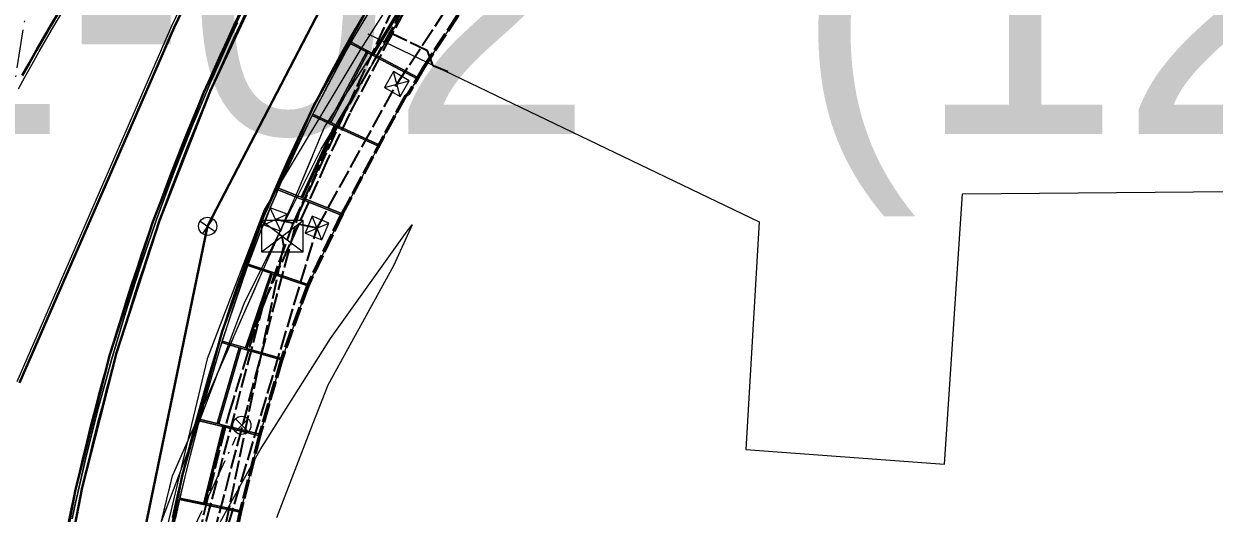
# Model space of a CAD drawing. Header units: metres. Extents: x 105014 to 106600, y 111320 to 118425.
# Drawn here: x 105424 to 105502.6, y 113387.1 to 113419.4 of the extents above; entities that cross this region are included whole.
import ezdxf
from ezdxf.enums import TextEntityAlignment as Align

# ---------------------------------------------------------------- set-up
doc = ezdxf.new("R2010")
doc.units = ezdxf.units.M
doc.linetypes.add('DASHDOT', pattern=[3.556, 2.54, -0.508, 0, -0.508])
doc.linetypes.add('DASHED', pattern=[1.524, 1.27, -0.254])
for name, color, linetype, lineweight in [('00-BASE-LIMITE', 7, 'DASHED', 50), ('00-BASE-UE', 42, 'DASHED', 25), ('10-PAV-CALZADA-BRT', 12, 'CONTINUOUS', 30), ('10-PAV-CALZADA-MIXTA', 8, 'CONTINUOUS', 30), ('10-PAV-SARDINEL', 252, 'CONTINUOUS', 13), ('20-EP-ZONA-DURA', 253, 'CONTINUOUS', 13), ('20-EP-ZONA-VERDE', 84, 'CONTINUOUS', 13), ('30-RED-ENEL-NODOS', 11, 'CONTINUOUS', 13), ('30-RED-ENEL-PROY', 1, 'DASHED', 25), ('30-RED-ETB-CAMARA', 151, 'CONTINUOUS', 13), ('30-RED-ETB-EXIST', 145, 'CONTINUOUS', 13), ('30-RED-ETB-PROY', 5, 'DASHED', 25), ('30-RED-MOVISTAR-PROY', 4, 'DASHED', 25), ('30-RED-VANTI-EXIST', 52, 'CONTINUOUS', 13), ('30-RED-VANTI-PROY', 2, 'DASHED', 25), ('30-RED-VANTI-RETIRO', 8, 'DASHDOT', 13), ('35-RH-ACUE-MENOR-EXIST', 151, 'CONTINUOUS', 13), ('35-RH-ACUE-MENOR-PROY', 5, 'DASHED', 25), ('35-RH-PLUV-COLECTOR', 96, 'CONTINUOUS', 30), ('35-RH-PLUV-NODOS', 94, 'CONTINUOUS', 13), ('35-RH-PLUV-RETIRO', 8, 'DASHDOT', 13), ('35-RH-SUDS-ZONAS', 92, 'CONTINUOUS', 20), ('40-ROT-UE', 7, 'CONTINUOUS', 25), ('60-PREDIAL-LOTE', 42, 'CONTINUOUS', 13)]:
    doc.layers.add(name, color=color, linetype=linetype, lineweight=lineweight)

# ---------------------------------------------------------------- blocks, each defined once
blk = doc.blocks.new('CAM_ETB_T_13')
for p, q in [((-1.375, -1.025), (1.375, 1.025)), ((-1.375, 1.025), (1.375, -1.025))]:
    blk.add_line(p, q)
blk.add_lwpolyline([(-1.375, -1.025), (1.375, -1.025), (1.375, 1.025), (-1.375, 1.025)], close=True)
blk = doc.blocks.new('CAJA_ENEL')
for p, q in [((-0.6, -0.6), (0.6, 0.6)), ((-0.6, 0.6), (0.6, -0.6))]:
    blk.add_line(p, q)
blk.add_lwpolyline([(-0.6, -0.6), (0.6, -0.6), (0.6, 0.6), (-0.6, 0.6)], close=True)
blk = doc.blocks.new('POZO_PLUV')
for p, q in [((-0.42, -0.42), (0.42, 0.42)), ((-0.42, 0.42), (0.42, -0.42))]:
    blk.add_line(p, q)
blk.add_circle((0, 0), 0.6)

msp = doc.modelspace()

# ---------------------------------------------------------------- linework, layer by layer
at = {"layer": '00-BASE-LIMITE'}
msp.add_lwpolyline([(105495.8683, 113478.0077), (105494.8495, 113476.7207), (105490.3265, 113471.2357), (105484.4785, 113464.3573), (105479.3509, 113458.2287), (105474.8071, 113452.4423), (105471.1611, 113447.3423), (105468.0761, 113442.9591), (105465.0923, 113438.5577), (105464.2641, 113437.3059), (105459.0449, 113429.4177), (105454.3681, 113422.5591), (105450.4339, 113416.5815), (105449.3903, 113414.7631), (105449.2241, 113414.6857), (105445.0329, 113406.8849), (105442.7635, 113402.1275), (105441.0463, 113397.2825), (105439.5963, 113392.2825), (105438.3347, 113387.2307), (105437.2629, 113382.1365)], dxfattribs=at)
at = {"layer": '00-BASE-UE'}
msp.add_lwpolyline([(105495.8683, 113478.0077), (105494.8495, 113476.7207), (105490.3265, 113471.2357), (105484.4785, 113464.3573), (105479.3509, 113458.2287), (105474.8071, 113452.4423), (105471.1611, 113447.3423), (105468.0761, 113442.9591), (105465.0923, 113438.5577), (105464.2641, 113437.3059), (105459.0449, 113429.4177), (105454.3681, 113422.5591), (105450.4339, 113416.5815), (105449.3903, 113414.7631), (105449.2241, 113414.6857), (105445.0329, 113406.8849), (105442.7635, 113402.1275), (105441.0463, 113397.2825), (105439.5963, 113392.2825), (105438.3347, 113387.2307), (105437.2629, 113382.1365)], dxfattribs=at)
at = {"layer": '10-PAV-CALZADA-BRT'}
for points in [[(105423.7521, 113395.7157), (105433.9613, 113419.1687), (105436.6655, 113424.8175)], [(105439.7873, 113423.2349), (105435.9036, 113414.9009), (105432.5431, 113406.3425), (105429.7187, 113397.5925), (105427.4412, 113388.6845), (105425.7193, 113379.6526)], [(105426.3421, 113420.1923), (105425.8497, 113419.3593), (105425.3621, 113418.5233), (105424.8795, 113417.6845), (105424.4023, 113416.8427), (105423.9303, 113415.9977)]]:
    msp.add_lwpolyline(points, dxfattribs=at)
at = {"layer": '10-PAV-CALZADA-MIXTA'}
for points in [[(105494.9585, 113479.3827), (105484.3837, 113466.7569), (105466.2355, 113445.5245), (105456.5079, 113434.1025), (105451.5253, 113427.7778), (105447.0678, 113421.0728), (105443.164, 113414.0309), (105439.8395, 113406.6977), (105437.1157, 113399.1209), (105434.4748, 113389.5953), (105432.4947, 113379.9108)], [(105426.1435, 113379.8097), (105427.8771, 113388.8162), (105430.1578, 113397.6998), (105432.9772, 113406.4275), (105436.3247, 113414.9666), (105440.1879, 113423.2851)]]:
    msp.add_lwpolyline(points, dxfattribs=at)
at = {"layer": '10-PAV-SARDINEL'}
for points in [[(105426.9857, 113386.5692), (105427.2096, 113387.6277), (105427.4412, 113388.6845), (105427.6804, 113389.7396), (105427.9273, 113390.7929), (105428.1819, 113391.8444), (105428.4442, 113392.894), (105428.7141, 113393.9417), (105428.9916, 113394.9874), (105429.2767, 113396.031), (105429.5694, 113397.0725), (105429.8698, 113398.1119), (105430.1776, 113399.149), (105430.493, 113400.1839), (105430.816, 113401.2165), (105431.1464, 113402.2466), (105431.4844, 113403.2744), (105431.8298, 113404.2996), (105432.1827, 113405.3223), (105432.5431, 113406.3425), (105432.9108, 113407.3599), (105433.286, 113408.3747), (105433.6685, 113409.3867), (105434.0584, 113410.3958), (105434.4557, 113411.4021), (105434.8603, 113412.4055), (105435.2721, 113413.4059), (105435.6913, 113414.4033), (105436.1177, 113415.3976), (105436.5513, 113416.3888), (105436.9922, 113417.3768), (105437.4402, 113418.3615), (105437.8954, 113419.343), (105438.3577, 113420.3211)], [(105438.7664, 113420.3763), (105438.3066, 113419.4), (105437.8538, 113418.4204), (105437.408, 113417.4375), (105436.9694, 113416.4515), (105436.5378, 113415.4623), (105436.1134, 113414.4701), (105435.6961, 113413.4748), (105435.286, 113412.4766), (105434.8831, 113411.4754), (105434.4874, 113410.4714), (105434.099, 113409.4645), (105433.7178, 113408.4549), (105433.3438, 113407.4425), (105432.9772, 113406.4275), (105432.6179, 113405.4099), (105432.2659, 113404.3897), (105431.9212, 113403.367), (105431.5839, 113402.3419), (105431.254, 113401.3144), (105430.9315, 113400.2845), (105430.6165, 113399.2523), (105430.3088, 113398.2179), (105430.0086, 113397.1813), (105429.7159, 113396.1425), (105429.4306, 113395.1017), (105429.1529, 113394.0589), (105428.8827, 113393.014), (105428.6199, 113391.9673), (105428.3648, 113390.9187), (105428.1171, 113389.8683), (105427.8771, 113388.8162), (105427.6446, 113387.7623), (105427.4197, 113386.7068)], [(105433.8411, 113386.8426), (105434.0724, 113387.8763), (105434.3113, 113388.9083), (105434.5578, 113389.9385), (105434.8118, 113390.9669), (105435.0735, 113391.9934), (105435.3427, 113393.0179), (105435.6194, 113394.0404), (105435.9037, 113395.0609), (105436.1955, 113396.0792), (105436.4947, 113397.0954), (105436.8015, 113398.1093), (105437.1157, 113399.1209), (105437.3821, 113399.9548), (105437.6558, 113400.7863), (105437.9367, 113401.6154), (105438.2249, 113402.442), (105438.5204, 113403.266), (105438.823, 113404.0875), (105439.1328, 113404.9062), (105439.4497, 113405.7222), (105439.7738, 113406.5354), (105440.105, 113407.3458), (105440.4433, 113408.1532), (105440.7886, 113408.9576), (105441.141, 113409.7589), (105441.5004, 113410.5572), (105441.8667, 113411.3522), (105442.24, 113412.1441), (105442.6202, 113412.9326), (105443.0073, 113413.7178), (105443.4012, 113414.4995), (105443.802, 113415.2778), (105444.2096, 113416.0525), (105444.6239, 113416.8237), (105445.045, 113417.5911), (105445.4728, 113418.3549), (105445.9072, 113419.1149), (105446.3483, 113419.871)], [(105446.5207, 113419.7696), (105446.0805, 113419.0149), (105445.6466, 113418.2559), (105445.2199, 113417.4942), (105444.7997, 113416.7283), (105444.3863, 113415.9589), (105443.9794, 113415.1855), (105443.5794, 113414.4087), (105443.1863, 113413.6286), (105442.8, 113412.845), (105442.4205, 113412.058), (105442.048, 113411.2678), (105441.6824, 113410.4743), (105441.3238, 113409.6776), (105440.9723, 113408.8784), (105440.6275, 113408.0751), (105440.2899, 113407.2693), (105439.9593, 113406.4606), (105439.6359, 113405.649), (105439.3195, 113404.8346), (105439.0104, 113404.0178), (105438.7083, 113403.1978), (105438.4135, 113402.3752), (105438.1259, 113401.5504), (105437.8455, 113400.723), (105437.5724, 113399.8931), (105437.3063, 113399.0603), (105436.9927, 113398.0507), (105436.6864, 113397.0382), (105436.3875, 113396.0234), (105436.0963, 113395.0071), (105435.8123, 113393.9875), (105435.5359, 113392.9664), (105435.2671, 113391.9433), (105435.0058, 113390.9183), (105434.7521, 113389.8913), (105434.506, 113388.8625), (105434.2675, 113387.8319), (105434.0365, 113386.7996)], [(105438.1253, 113419.4846), (105437.6719, 113418.5037), (105437.2256, 113417.5195), (105436.7864, 113416.5322), (105436.3543, 113415.5417), (105435.9293, 113414.5481), (105435.5114, 113413.5515), (105435.1008, 113412.552), (105434.6974, 113411.5494), (105434.3011, 113410.5441), (105433.9122, 113409.5359), (105433.5305, 113408.5249), (105433.1559, 113407.5111), (105432.7889, 113406.4948), (105432.4291, 113405.4758), (105432.0766, 113404.4543), (105431.7315, 113403.4302), (105431.3938, 113402.4037), (105431.0634, 113401.3748), (105430.7405, 113400.3436), (105430.425, 113399.31), (105430.1169, 113398.2742), (105429.8163, 113397.2362), (105429.5232, 113396.1961), (105429.2376, 113395.1539), (105428.9595, 113394.1096), (105428.6889, 113393.0634), (105428.4258, 113392.0153), (105428.1703, 113390.9653), (105427.9223, 113389.9135), (105427.682, 113388.8599), (105427.4492, 113387.8047), (105427.224, 113386.7478)], [(105427.224, 113386.7478), (105427.4492, 113387.8047), (105427.682, 113388.8599), (105427.9223, 113389.9135), (105428.1703, 113390.9653), (105428.4258, 113392.0153), (105428.6889, 113393.0634), (105428.9595, 113394.1096), (105429.2376, 113395.1539), (105429.5232, 113396.1961), (105429.8163, 113397.2362), (105430.1169, 113398.2742), (105430.425, 113399.31), (105430.7405, 113400.3436), (105431.0634, 113401.3748), (105431.3938, 113402.4037), (105431.7315, 113403.4302), (105432.0766, 113404.4543), (105432.4291, 113405.4758), (105432.7889, 113406.4948), (105433.1559, 113407.5111), (105433.5305, 113408.5249), (105433.9122, 113409.5359), (105434.3011, 113410.5441), (105434.6974, 113411.5494), (105435.1008, 113412.552), (105435.5114, 113413.5515), (105435.9293, 113414.5481), (105436.3543, 113415.5417), (105436.7864, 113416.5322), (105437.2256, 113417.5195), (105437.6719, 113418.5037), (105438.1253, 113419.4846)]]:
    msp.add_lwpolyline(points, dxfattribs=at)
at = {"layer": '20-EP-ZONA-DURA'}
for points in [[(105450.4339, 113416.5815), (105450.0255, 113415.8699), (105447.1218, 113417.4107), (105449.7997, 113421.861), (105452.743, 113420.0899), (105450.4339, 113416.5815)], [(105447.4238, 113411.3349), (105447.4659, 113411.4257), (105444.5495, 113412.7765), (105444.2767, 113412.9028), (105446.7213, 113417.5099), (105446.9863, 113417.3693), (105449.9757, 113415.7831), (105449.3903, 113414.7631), (105449.2241, 113414.6857), (105447.4238, 113411.3349)], [(105447.4238, 113411.3349), (105445.0329, 113406.8849), (105442.7635, 113402.1275), (105442.7955, 113402.2223), (105440.3567, 113403.0465), (105438.8413, 113403.5587), (105439.0104, 113404.0178), (105439.3195, 113404.8346), (105439.6359, 113405.649), (105439.9593, 113406.4606), (105440.2899, 113407.2693), (105440.6275, 113408.0751), (105440.7961, 113408.4689), (105442.2843, 113407.8747), (105444.9853, 113406.7963), (105445.0223, 113406.8891), (105442.4146, 113407.9304), (105444.5977, 113412.6439), (105447.4238, 113411.3349)], [(105442.7635, 113402.1275), (105441.0463, 113397.2825), (105441.0611, 113397.3303), (105438.7557, 113397.9984), (105440.4189, 113402.9199), (105442.7635, 113402.1275)], [(105441.0324, 113397.2344), (105439.5963, 113392.2825), (105439.6085, 113392.3311), (105437.1843, 113392.9361), (105436.8929, 113393.0088), (105438.3435, 113398.0137), (105438.6315, 113397.9303), (105441.0324, 113397.2344)], [(105439.5842, 113392.2341), (105438.3347, 113387.2307), (105438.3451, 113387.2795), (105435.9985, 113387.773), (105437.2565, 113392.8149), (105439.5842, 113392.2341)], [(105438.3244, 113387.1817), (105437.2629, 113382.1365), (105437.2713, 113382.1857), (105434.8087, 113382.6081), (105433.2323, 113382.8786), (105433.3894, 113383.6929), (105433.5975, 113384.7301), (105433.8132, 113385.7657), (105434.0365, 113386.7996), (105434.2675, 113387.8319), (105434.312, 113388.0252), (105435.8793, 113387.6957), (105438.3244, 113387.1817)]]:
    msp.add_lwpolyline(points, close=True, dxfattribs=at)
at = {"layer": '20-EP-ZONA-VERDE'}
for points in [[(105436.4871, 113424.9079), (105433.7789, 113419.2507), (105423.5681, 113395.7937)], [(105423.6819, 113415.1303), (105424.1053, 113415.9009), (105424.5765, 113416.7445), (105425.0533, 113417.5853), (105425.5353, 113418.4231), (105426.0223, 113419.2579), (105426.5141, 113420.0901)]]:
    msp.add_lwpolyline(points, dxfattribs=at)
for points in [[(105449.7142, 113421.9124), (105447.0332, 113417.4572), (105445.6193, 113418.2079), (105448.3409, 113422.7389), (105449.7142, 113421.9124)], [(105449.7997, 113421.861), (105447.1218, 113417.4107), (105447.0332, 113417.4572), (105449.7142, 113421.9124), (105449.7997, 113421.861)], [(105445.6193, 113418.2079), (105447.0332, 113417.4572), (105447.1187, 113417.4055), (105447.1218, 113417.4107), (105450.0255, 113415.8699), (105449.9757, 113415.7831), (105446.9863, 113417.3693), (105446.7213, 113417.5099), (105446.6331, 113417.5568), (105445.5703, 113418.1207), (105445.6171, 113418.2091), (105445.6193, 113418.2079)], [(105446.6331, 113417.5568), (105444.1869, 113412.9443), (105443.0971, 113413.4491), (105445.5703, 113418.1207), (105446.6331, 113417.5568)], [(105446.7213, 113417.5099), (105444.2767, 113412.9028), (105444.1869, 113412.9443), (105446.6331, 113417.5568), (105446.7213, 113417.5099)], [(105447.1218, 113417.4107), (105447.1187, 113417.4055), (105447.0332, 113417.4572), (105447.1218, 113417.4107)], [(105443.0971, 113413.4491), (105444.1869, 113412.9443), (105444.2767, 113412.9028), (105444.5495, 113412.7765), (105447.4659, 113411.4257), (105447.4237, 113411.3349), (105444.5977, 113412.6439), (105444.507, 113412.6859), (105443.0527, 113413.3595), (105443.0947, 113413.4503), (105443.0971, 113413.4491)], [(105444.507, 113412.6859), (105442.3216, 113407.9675), (105440.8349, 113408.5609), (105443.0527, 113413.3595), (105444.507, 113412.6859)], [(105444.5977, 113412.6439), (105442.4146, 113407.9304), (105442.3216, 113407.9675), (105444.507, 113412.6859), (105444.5977, 113412.6439)], [(105440.8349, 113408.5609), (105442.3216, 113407.9675), (105442.4123, 113407.9255), (105442.4146, 113407.9304), (105445.0223, 113406.8891), (105444.9853, 113406.7963), (105442.2843, 113407.8747), (105440.7955, 113408.4691), (105440.8325, 113408.5619), (105440.8349, 113408.5609)], [(105442.4146, 113407.9304), (105442.4123, 113407.9255), (105442.3216, 113407.9675), (105442.4146, 113407.9304)], [(105440.3244, 113402.9518), (105438.6595, 113398.0258), (105437.1219, 113398.4719), (105438.8059, 113403.4651), (105440.3244, 113402.9518)], [(105440.3567, 113403.0465), (105442.7955, 113402.2223), (105442.7635, 113402.1275), (105440.4189, 113402.9199), (105440.3244, 113402.9518), (105438.8059, 113403.4651), (105438.8379, 113403.5599), (105440.3567, 113403.0465)], [(105440.4189, 113402.9199), (105438.7557, 113397.9984), (105438.6595, 113398.0258), (105440.3244, 113402.9518), (105440.4189, 113402.9199)], [(105438.2475, 113398.0415), (105436.7965, 113393.0329), (105435.631, 113393.3236), (105437.0929, 113398.3761), (105438.2475, 113398.0415)], [(105438.3435, 113398.0137), (105436.8929, 113393.0088), (105436.7965, 113393.0329), (105438.2475, 113398.0415), (105438.3435, 113398.0137)], [(105438.6595, 113398.0258), (105438.7541, 113397.9937), (105438.7557, 113397.9984), (105441.0611, 113397.3303), (105441.0315, 113397.2347), (105438.6315, 113397.9303), (105438.3435, 113398.0137), (105438.2475, 113398.0415), (105437.0929, 113398.3761), (105437.1219, 113398.4719), (105438.6595, 113398.0258)], [(105438.7557, 113397.9984), (105438.7541, 113397.9937), (105438.6595, 113398.0258), (105438.7557, 113397.9984)], [(105437.1597, 113392.8391), (105435.9005, 113387.7938), (105434.3333, 113388.123), (105435.6055, 113393.2269), (105437.1597, 113392.8391)], [(105436.7965, 113393.0329), (105436.8929, 113393.0088), (105437.1843, 113392.9361), (105439.6085, 113392.3311), (105439.5843, 113392.2341), (105437.2565, 113392.8149), (105437.1597, 113392.8391), (105435.6055, 113393.2269), (105435.631, 113393.3236), (105436.7965, 113393.0329)], [(105437.2565, 113392.8149), (105435.9985, 113387.773), (105435.9005, 113387.7938), (105437.1597, 113392.8391), (105437.2565, 113392.8149)], [(105435.9005, 113387.7938), (105435.9977, 113387.7697), (105435.9985, 113387.773), (105438.3451, 113387.2795), (105438.3245, 113387.1817), (105435.8793, 113387.6957), (105434.3115, 113388.0253), (105434.3333, 113388.123), (105435.9005, 113387.7938)], [(105435.9985, 113387.773), (105435.9977, 113387.7697), (105435.9005, 113387.7938), (105435.9985, 113387.773)]]:
    msp.add_lwpolyline(points, close=True, dxfattribs=at)
at = {"layer": '30-RED-ENEL-PROY'}
for points in [[(105448.6373, 113415.4423), (105465.5965, 113441.0757)], [(105443.3749, 113405.9399), (105448.6373, 113415.4423)], [(105443.3749, 113405.9399), (105440.6385, 113406.5057)], [(105436.6199, 113383.3297), (105443.3749, 113405.9399)]]:
    msp.add_lwpolyline(points, dxfattribs=at)
at = {"layer": '30-RED-ETB-EXIST'}
for points in [[(105441.082, 113405.404), (105440.843, 113405.523), (105443.649, 113411.155), (105449.011, 113420.037), (105464.883, 113443.172), (105465.454, 113444.116)], [(105426.161, 113332.994), (105426.124, 113334.127), (105425.473, 113342.671), (105425.648, 113349.746), (105426.565, 113360.219), (105428.757, 113372.066), (105429.28, 113374.204), (105433.107, 113386.582), (105438.574, 113400.969), (105440.843, 113405.523), (105441.082, 113405.404)]]:
    msp.add_lwpolyline(points, dxfattribs=at)
at = {"layer": '30-RED-ETB-PROY'}
msp.add_lwpolyline([(105433.561, 113348.725), (105433.577, 113349.321), (105435.495, 113377.423), (105441.183, 113404.752), (105441.082, 113405.404)], dxfattribs=at)
at = {"layer": '30-RED-MOVISTAR-PROY'}
msp.add_lwpolyline([(105433.8179, 113375.3443), (105442.1919, 113406.9745), (105450.181, 113424.3186)], dxfattribs=at)
at = {"layer": '30-RED-VANTI-EXIST'}
msp.add_lwpolyline([(105428.0031, 113294.1739), (105426.5967, 113325.0861), (105426.7005, 113356.1701), (105426.7073, 113360.1233), (105433.8439, 113389.5933), (105442.1171, 113408.3821), (105443.8723, 113412.5921), (105452.6745, 113426.0883), (105457.8185, 113433.9061), (105463.0016, 113439.4658)], dxfattribs=at)
at = {"layer": '30-RED-VANTI-PROY'}
msp.add_lwpolyline([(105432.0115, 113305.0149), (105431.9851, 113306.6547), (105433.2249, 113308.7737), (105433.1373, 113320.9467), (105432.4927, 113341.0845), (105432.3737, 113350.4927), (105432.4579, 113359.5551), (105432.6093, 113363.2403), (105433.2889, 113370.9105), (105433.9459, 113376.7851), (105434.6783, 113381.0073), (105435.9239, 113387.1173), (105437.5715, 113393.6817), (105439.3375, 113399.3831), (105441.7845, 113406.1791), (105444.7881, 113412.7945), (105449.0169, 113420.3181), (105453.0055, 113426.3705), (105458.3855, 113433.1759), (105461.3705, 113436.7841), (105462.6943, 113438.2797), (105463.0016, 113439.4658)], dxfattribs=at)
at = {"layer": '30-RED-VANTI-RETIRO'}
msp.add_lwpolyline([(105428.0031, 113294.1739), (105426.5967, 113325.0861), (105426.7005, 113356.1701), (105426.7073, 113360.1233), (105433.8439, 113389.5933), (105442.1171, 113408.3821), (105443.8723, 113412.5921), (105452.6745, 113426.0883), (105457.8185, 113433.9061), (105463.0016, 113439.4658)], dxfattribs=at)
at = {"layer": '35-RH-ACUE-MENOR-EXIST'}
for points in [[(105513.89, 113516.81), (105458.4, 113436.82), (105446.26, 113417.77)], [(105446.7298, 113418.7568), (105472.5408, 113406.3456), (105471.6586, 113391.3252), (105484.7552, 113390.352), (105485.9458, 113408.1933), (105552.0221, 113408.769)], [(105446.26, 113417.77), (105439.88, 113407.14), (105436.12, 113397.31), (105426.86, 113358.4), (105426.03, 113307.89)], [(105446.26, 113417.77), (105439.88, 113407.14), (105436.12, 113397.31), (105426.86, 113358.4), (105426.03, 113307.89)]]:
    msp.add_lwpolyline(points, dxfattribs=at)
at = {"layer": '35-RH-ACUE-MENOR-PROY'}
for points in [[(105496.0753, 113478.8545), (105478.6282, 113459.5738), (105468.3384, 113446.4368), (105462.3122, 113438.3366), (105449.8755, 113421.6191), (105448.3243, 113418.7446), (105445.5291, 113413.5288), (105444.0497, 113410.417), (105439.8701, 113401.0653), (105435.4035, 113384.1188), (105432.9813, 113363.7637), (105432.6481, 113343.3058), (105433.8258, 113310.6685), (105434.028, 113305.3419), (105434.093, 113303.4664), (105432.8634, 113302.2246), (105432.8853, 113301.1106), (105433.4791, 113270.7201)], [(105451.9967, 113416.2378), (105451.0419, 113416.6527), (105450.6686, 113417.6348), (105448.3243, 113418.7446)]]:
    msp.add_lwpolyline(points, dxfattribs=at)
at = {"layer": '35-RH-PLUV-COLECTOR'}
for points in [[(105436.1615, 113406.0579), (105450.7237, 113434.1344)], [(105436.1615, 113406.0579), (105450.7237, 113434.1344)], [(105429.4473, 113373.5595), (105436.1615, 113406.0579)], [(105429.4473, 113373.5595), (105436.1615, 113406.0579)]]:
    msp.add_lwpolyline(points, dxfattribs=at)
at = {"layer": '35-RH-PLUV-RETIRO'}
for points in [[(105419.59, 113391.232), (105428.0034, 113444.2395), (105460.6859, 113492.9342)], [(105424.3333, 113351.1736), (105419.3881, 113351.7977), (105438.0438, 113392.1569)]]:
    msp.add_lwpolyline(points, dxfattribs=at)
at = {"layer": '35-RH-SUDS-ZONAS'}
for points in [[(105438.8058, 113403.465), (105440.3241, 113402.9519), (105438.6597, 113398.0254), (105437.1206, 113398.4722), (105438.8058, 113403.465)], [(105438.8058, 113403.465), (105440.3241, 113402.9519), (105438.6597, 113398.0254), (105437.1206, 113398.4722), (105438.8058, 113403.465)], [(105438.8058, 113403.465), (105440.3241, 113402.9519), (105438.6597, 113398.0254), (105437.1206, 113398.4722), (105438.8058, 113403.465)], [(105438.8058, 113403.465), (105440.3241, 113402.9519), (105438.6597, 113398.0254), (105437.1206, 113398.4722), (105438.8058, 113403.465)], [(105435.6055, 113393.2268), (105437.1595, 113392.8391), (105435.8999, 113387.7936), (105434.3338, 113388.1228), (105435.6055, 113393.2268)], [(105435.6055, 113393.2268), (105437.1595, 113392.8391), (105435.8999, 113387.7936), (105434.3338, 113388.1228), (105435.6055, 113393.2268)], [(105435.6055, 113393.2268), (105437.1595, 113392.8391), (105435.8999, 113387.7936), (105434.3338, 113388.1228), (105435.6055, 113393.2268)], [(105435.6055, 113393.2268), (105437.1595, 113392.8391), (105435.8999, 113387.7936), (105434.3338, 113388.1228), (105435.6055, 113393.2268)]]:
    msp.add_lwpolyline(points, close=True, dxfattribs=at)
at = {"layer": '60-PREDIAL-LOTE'}
msp.add_lwpolyline([(105436.417, 113385.4864), (105439.6234, 113391.3075), (105444.2738, 113398.6566), (105449.3237, 113405.7371), (105449.6563, 113406.156), (105448.4239, 113403.4527), (105444.0829, 113395.5789), (105442.9097, 113392.5277), (105440.7095, 113386.8131)], dxfattribs=at)

# ---------------------------------------------------------------- block references
at = {"layer": '30-RED-ENEL-NODOS'}
for p, rotation in [((105448.6373, 113415.4422), 59.9), ((105440.6384, 113406.5056), 69.6), ((105443.3748, 113405.9399), 67.8)]:
    msp.add_blockref('CAJA_ENEL', p, dxfattribs=dict(at, rotation=rotation))
at = {"layer": '30-RED-ETB-CAMARA'}
msp.add_blockref('CAM_ETB_T_13', (105441.082, 113405.404), dxfattribs=at)
at = {"layer": '35-RH-PLUV-NODOS', "rotation": 280}
msp.add_blockref('POZO_PLUV', (105436.1615, 113406.0579), dxfattribs=at)
msp.add_blockref('POZO_PLUV', (105436.1615, 113406.0579), dxfattribs=at)
at = {"layer": '35-RH-PLUV-NODOS'}
msp.add_blockref('POZO_PLUV', (105438.414, 113392.922), dxfattribs=at)

# ---------------------------------------------------------------- texts
at = {"layer": '40-ROT-UE'}
msp.add_text('UE-02  (12900.0)', height=18, dxfattribs=at).set_placement((105485.6685, 113421.1356), align=Align.MIDDLE_CENTER)

doc.saveas('drawing.dxf')
